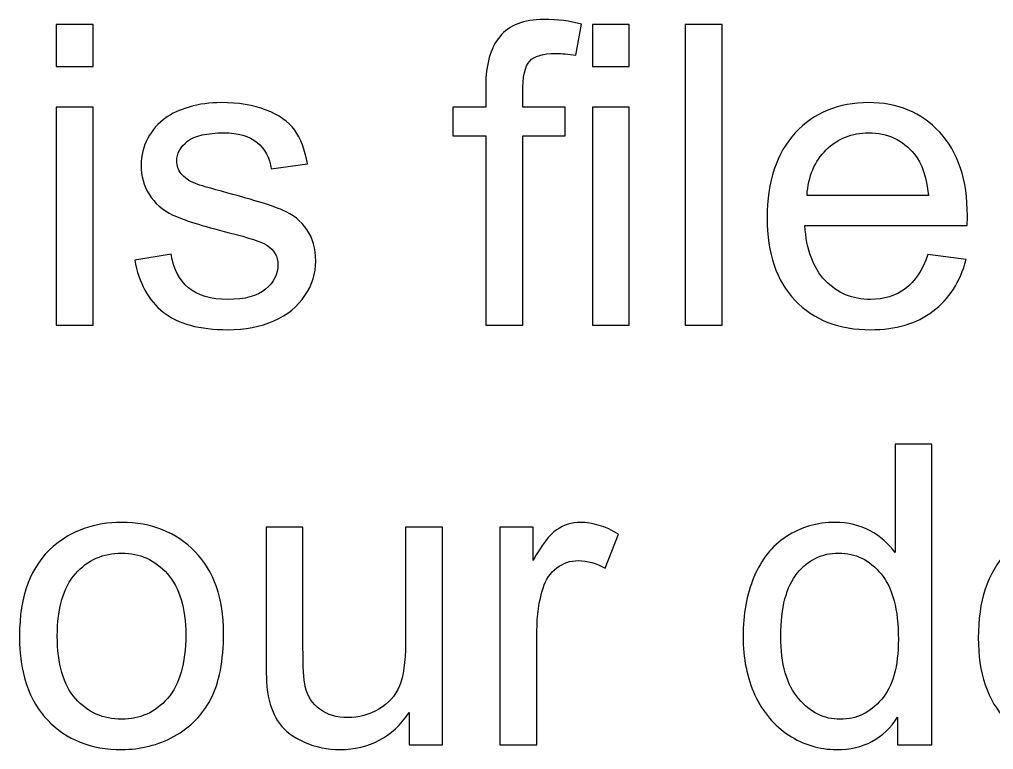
# Model space of a CAD drawing. Header units: centimetres. Extents: x -30.6 to 14.2, y -21.2 to 7.4.
# Drawn here: x -29.008 to -28.149, y 2.017 to 2.661 of the extents above; entities that cross this region are included whole.
import ezdxf

# ---------------------------------------------------------------- set-up
doc = ezdxf.new("R2010")
doc.units = ezdxf.units.CM
doc.header["$MEASUREMENT"] = 0
doc.layers.add('Layer 1', color=7, linetype='Continuous')

msp = doc.modelspace()

# ---------------------------------------------------------------- linework, layer by layer
at = {"layer": 'Layer 1'}
for points, knots in [([(-28.97603, 2.61987), (-28.97603, 2.61987), (-28.97603, 2.65691), (-28.97603, 2.65691), (-28.97603, 2.65691), (-28.97603, 2.65691), (-28.94344, 2.65691), (-28.94344, 2.65691), (-28.94344, 2.65691), (-28.94344, 2.65691), (-28.94344, 2.61987), (-28.94344, 2.61987), (-28.94344, 2.61987), (-28.94344, 2.61987), (-28.97603, 2.61987), (-28.97603, 2.61987)], [0, 0, 0, 0, 0.2, 0.2, 0.2, 0.2, 0.4, 0.4, 0.4, 0.4, 0.6, 0.6, 0.6, 0.6, 1, 1, 1, 1]), ([(-28.59709, 2.39169), (-28.59709, 2.39169), (-28.59709, 2.55875), (-28.59709, 2.55875), (-28.59709, 2.55875), (-28.59709, 2.55875), (-28.62599, 2.55875), (-28.62599, 2.55875), (-28.62599, 2.55875), (-28.62599, 2.55875), (-28.62599, 2.58394), (-28.62599, 2.58394), (-28.62599, 2.58394), (-28.62599, 2.58394), (-28.59709, 2.58394), (-28.59709, 2.58394), (-28.59709, 2.58394), (-28.59709, 2.58394), (-28.59709, 2.60252), (-28.59709, 2.60252), (-28.59709, 2.60252), (-28.59709, 2.62154), (-28.59296, 2.63611), (-28.58475, 2.64617), (-28.58475, 2.64617), (-28.57653, 2.65629), (-28.56357, 2.66136), (-28.54579, 2.66136), (-28.54579, 2.66136), (-28.53381, 2.66136), (-28.52276, 2.66), (-28.51264, 2.65728), (-28.51264, 2.65728), (-28.51264, 2.65728), (-28.5177, 2.62981), (-28.5177, 2.62981), (-28.5177, 2.62981), (-28.52412, 2.63086), (-28.52998, 2.63135), (-28.53529, 2.63135), (-28.53529, 2.63135), (-28.54653, 2.63135), (-28.55425, 2.62913), (-28.55832, 2.62468), (-28.55832, 2.62468), (-28.56246, 2.62024), (-28.5645, 2.61079), (-28.5645, 2.59635), (-28.5645, 2.59635), (-28.5645, 2.59635), (-28.5645, 2.58394), (-28.5645, 2.58394), (-28.5645, 2.58394), (-28.5645, 2.58394), (-28.52708, 2.58394), (-28.52708, 2.58394), (-28.52708, 2.58394), (-28.52708, 2.58394), (-28.52708, 2.55875), (-28.52708, 2.55875), (-28.52708, 2.55875), (-28.52708, 2.55875), (-28.5645, 2.55875), (-28.5645, 2.55875), (-28.5645, 2.55875), (-28.5645, 2.55875), (-28.5645, 2.39169), (-28.5645, 2.39169), (-28.5645, 2.39169), (-28.5645, 2.39169), (-28.59709, 2.39169), (-28.59709, 2.39169)], [0, 0, 0, 0, 0.052632, 0.052632, 0.052632, 0.052632, 0.105263, 0.105263, 0.105263, 0.105263, 0.157895, 0.157895, 0.157895, 0.157895, 0.210526, 0.210526, 0.210526, 0.210526, 0.263158, 0.263158, 0.263158, 0.263158, 0.315789, 0.315789, 0.315789, 0.315789, 0.368421, 0.368421, 0.368421, 0.368421, 0.421053, 0.421053, 0.421053, 0.421053, 0.473684, 0.473684, 0.473684, 0.473684, 0.526316, 0.526316, 0.526316, 0.526316, 0.578947, 0.578947, 0.578947, 0.578947, 0.631579, 0.631579, 0.631579, 0.631579, 0.684211, 0.684211, 0.684211, 0.684211, 0.736842, 0.736842, 0.736842, 0.736842, 0.789474, 0.789474, 0.789474, 0.789474, 0.842105, 0.842105, 0.842105, 0.842105, 0.894737, 0.894737, 0.894737, 0.894737, 1, 1, 1, 1]), ([(-28.50301, 2.61987), (-28.50301, 2.61987), (-28.50301, 2.65691), (-28.50301, 2.65691), (-28.50301, 2.65691), (-28.50301, 2.65691), (-28.47041, 2.65691), (-28.47041, 2.65691), (-28.47041, 2.65691), (-28.47041, 2.65691), (-28.47041, 2.61987), (-28.47041, 2.61987), (-28.47041, 2.61987), (-28.47041, 2.61987), (-28.50301, 2.61987), (-28.50301, 2.61987)], [0, 0, 0, 0, 0.2, 0.2, 0.2, 0.2, 0.4, 0.4, 0.4, 0.4, 0.6, 0.6, 0.6, 0.6, 1, 1, 1, 1]), ([(-28.42114, 2.39169), (-28.42114, 2.39169), (-28.42114, 2.65691), (-28.42114, 2.65691), (-28.42114, 2.65691), (-28.42114, 2.65691), (-28.38855, 2.65691), (-28.38855, 2.65691), (-28.38855, 2.65691), (-28.38855, 2.65691), (-28.38855, 2.39169), (-28.38855, 2.39169), (-28.38855, 2.39169), (-28.38855, 2.39169), (-28.42114, 2.39169), (-28.42114, 2.39169)], [0, 0, 0, 0, 0.2, 0.2, 0.2, 0.2, 0.4, 0.4, 0.4, 0.4, 0.6, 0.6, 0.6, 0.6, 1, 1, 1, 1]), ([(-28.90671, 2.44911), (-28.90671, 2.44911), (-28.87448, 2.45429), (-28.87448, 2.45429), (-28.87448, 2.45429), (-28.87269, 2.44139), (-28.86763, 2.43151), (-28.85935, 2.4246), (-28.85935, 2.4246), (-28.85108, 2.41774), (-28.83948, 2.41429), (-28.82466, 2.41429), (-28.82466, 2.41429), (-28.80966, 2.41429), (-28.79854, 2.41731), (-28.79126, 2.42342), (-28.79126, 2.42342), (-28.78404, 2.42947), (-28.78039, 2.43663), (-28.78039, 2.44485), (-28.78039, 2.44485), (-28.78039, 2.45219), (-28.78367, 2.458), (-28.79015, 2.46219), (-28.79015, 2.46219), (-28.79472, 2.46509), (-28.80583, 2.46874), (-28.82349, 2.47324), (-28.82349, 2.47324), (-28.84732, 2.47923), (-28.8638, 2.48442), (-28.87306, 2.4888), (-28.87306, 2.4888), (-28.88226, 2.49325), (-28.88924, 2.4993), (-28.89399, 2.50708), (-28.89399, 2.50708), (-28.89874, 2.51479), (-28.90115, 2.52337), (-28.90115, 2.53276), (-28.90115, 2.53276), (-28.90115, 2.54134), (-28.89918, 2.54924), (-28.89529, 2.55653), (-28.89529, 2.55653), (-28.89133, 2.56381), (-28.88603, 2.56986), (-28.8793, 2.57468), (-28.8793, 2.57468), (-28.87423, 2.57838), (-28.86732, 2.58153), (-28.85861, 2.58412), (-28.85861, 2.58412), (-28.84985, 2.58672), (-28.84053, 2.58801), (-28.83052, 2.58801), (-28.83052, 2.58801), (-28.81546, 2.58801), (-28.80225, 2.58585), (-28.79089, 2.58147), (-28.79089, 2.58147), (-28.77947, 2.57715), (-28.77107, 2.57122), (-28.76564, 2.56381), (-28.76564, 2.56381), (-28.76027, 2.55634), (-28.7565, 2.5464), (-28.75446, 2.53393), (-28.75446, 2.53393), (-28.75446, 2.53393), (-28.78632, 2.52949), (-28.78632, 2.52949), (-28.78632, 2.52949), (-28.78774, 2.53949), (-28.79194, 2.54733), (-28.79885, 2.55295), (-28.79885, 2.55295), (-28.80577, 2.55856), (-28.81552, 2.56134), (-28.82818, 2.56134), (-28.82818, 2.56134), (-28.84306, 2.56134), (-28.85374, 2.55887), (-28.8601, 2.55393), (-28.8601, 2.55393), (-28.86645, 2.549), (-28.86966, 2.54319), (-28.86966, 2.53659), (-28.86966, 2.53659), (-28.86966, 2.53239), (-28.86837, 2.52856), (-28.86571, 2.52516), (-28.86571, 2.52516), (-28.86306, 2.52171), (-28.85892, 2.51881), (-28.85324, 2.51652), (-28.85324, 2.51652), (-28.84997, 2.51529), (-28.84046, 2.51251), (-28.82454, 2.50819), (-28.82454, 2.50819), (-28.80157, 2.50208), (-28.78552, 2.49701), (-28.77638, 2.49312), (-28.77638, 2.49312), (-28.76724, 2.48923), (-28.76008, 2.48349), (-28.7549, 2.47608), (-28.7549, 2.47608), (-28.74965, 2.46861), (-28.74706, 2.45935), (-28.74706, 2.44824), (-28.74706, 2.44824), (-28.74706, 2.43744), (-28.7502, 2.42725), (-28.75656, 2.41768), (-28.75656, 2.41768), (-28.76292, 2.40811), (-28.77206, 2.4007), (-28.78397, 2.39546), (-28.78397, 2.39546), (-28.79595, 2.39021), (-28.80947, 2.38762), (-28.82454, 2.38762), (-28.82454, 2.38762), (-28.84948, 2.38762), (-28.86855, 2.3928), (-28.88164, 2.40311), (-28.88164, 2.40311), (-28.89473, 2.41348), (-28.90306, 2.42879), (-28.90671, 2.44911)], [0, 0, 0, 0, 0.029412, 0.029412, 0.029412, 0.029412, 0.058824, 0.058824, 0.058824, 0.058824, 0.088235, 0.088235, 0.088235, 0.088235, 0.117647, 0.117647, 0.117647, 0.117647, 0.147059, 0.147059, 0.147059, 0.147059, 0.176471, 0.176471, 0.176471, 0.176471, 0.205882, 0.205882, 0.205882, 0.205882, 0.235294, 0.235294, 0.235294, 0.235294, 0.264706, 0.264706, 0.264706, 0.264706, 0.294118, 0.294118, 0.294118, 0.294118, 0.323529, 0.323529, 0.323529, 0.323529, 0.352941, 0.352941, 0.352941, 0.352941, 0.382353, 0.382353, 0.382353, 0.382353, 0.411765, 0.411765, 0.411765, 0.411765, 0.441176, 0.441176, 0.441176, 0.441176, 0.470588, 0.470588, 0.470588, 0.470588, 0.5, 0.5, 0.5, 0.5, 0.529412, 0.529412, 0.529412, 0.529412, 0.558824, 0.558824, 0.558824, 0.558824, 0.588235, 0.588235, 0.588235, 0.588235, 0.617647, 0.617647, 0.617647, 0.617647, 0.647059, 0.647059, 0.647059, 0.647059, 0.676471, 0.676471, 0.676471, 0.676471, 0.705882, 0.705882, 0.705882, 0.705882, 0.735294, 0.735294, 0.735294, 0.735294, 0.764706, 0.764706, 0.764706, 0.764706, 0.794118, 0.794118, 0.794118, 0.794118, 0.823529, 0.823529, 0.823529, 0.823529, 0.852941, 0.852941, 0.852941, 0.852941, 0.882353, 0.882353, 0.882353, 0.882353, 0.911765, 0.911765, 0.911765, 0.911765, 0.941176, 0.941176, 0.941176, 0.941176, 1, 1, 1, 1]), ([(-28.20698, 2.45392), (-28.20698, 2.45392), (-28.17328, 2.44948), (-28.17328, 2.44948), (-28.17328, 2.44948), (-28.17852, 2.4299), (-28.18834, 2.41466), (-28.20266, 2.40385), (-28.20266, 2.40385), (-28.21698, 2.39305), (-28.23526, 2.38762), (-28.25755, 2.38762), (-28.25755, 2.38762), (-28.28557, 2.38762), (-28.3078, 2.39626), (-28.32422, 2.41354), (-28.32422, 2.41354), (-28.34064, 2.43077), (-28.34885, 2.45503), (-28.34885, 2.48621), (-28.34885, 2.48621), (-28.34885, 2.51844), (-28.34058, 2.5435), (-28.32397, 2.56128), (-28.32397, 2.56128), (-28.30737, 2.57912), (-28.28582, 2.58801), (-28.25934, 2.58801), (-28.25934, 2.58801), (-28.23372, 2.58801), (-28.21279, 2.57931), (-28.19655, 2.56184), (-28.19655, 2.56184), (-28.18031, 2.54436), (-28.17216, 2.51979), (-28.17216, 2.48812), (-28.17216, 2.48812), (-28.17216, 2.48621), (-28.17223, 2.48331), (-28.17235, 2.47948), (-28.17235, 2.47948), (-28.17235, 2.47948), (-28.31552, 2.47948), (-28.31552, 2.47948), (-28.31552, 2.47948), (-28.31428, 2.45843), (-28.30836, 2.44225), (-28.29761, 2.43108), (-28.29761, 2.43108), (-28.28693, 2.4199), (-28.27354, 2.41429), (-28.25755, 2.41429), (-28.25755, 2.41429), (-28.24563, 2.41429), (-28.23544, 2.41743), (-28.22705, 2.42373), (-28.22705, 2.42373), (-28.21859, 2.43003), (-28.21192, 2.44009), (-28.20698, 2.45392)], [0, 0, 0, 0, 0.0625, 0.0625, 0.0625, 0.0625, 0.125, 0.125, 0.125, 0.125, 0.1875, 0.1875, 0.1875, 0.1875, 0.25, 0.25, 0.25, 0.25, 0.3125, 0.3125, 0.3125, 0.3125, 0.375, 0.375, 0.375, 0.375, 0.4375, 0.4375, 0.4375, 0.4375, 0.5, 0.5, 0.5, 0.5, 0.5625, 0.5625, 0.5625, 0.5625, 0.625, 0.625, 0.625, 0.625, 0.6875, 0.6875, 0.6875, 0.6875, 0.75, 0.75, 0.75, 0.75, 0.8125, 0.8125, 0.8125, 0.8125, 0.875, 0.875, 0.875, 0.875, 1, 1, 1, 1]), ([(-28.97603, 2.39169), (-28.97603, 2.39169), (-28.97603, 2.58394), (-28.97603, 2.58394), (-28.97603, 2.58394), (-28.97603, 2.58394), (-28.94344, 2.58394), (-28.94344, 2.58394), (-28.94344, 2.58394), (-28.94344, 2.58394), (-28.94344, 2.39169), (-28.94344, 2.39169), (-28.94344, 2.39169), (-28.94344, 2.39169), (-28.97603, 2.39169), (-28.97603, 2.39169)], [0, 0, 0, 0, 0.2, 0.2, 0.2, 0.2, 0.4, 0.4, 0.4, 0.4, 0.6, 0.6, 0.6, 0.6, 1, 1, 1, 1]), ([(-28.50301, 2.39169), (-28.50301, 2.39169), (-28.50301, 2.58394), (-28.50301, 2.58394), (-28.50301, 2.58394), (-28.50301, 2.58394), (-28.47041, 2.58394), (-28.47041, 2.58394), (-28.47041, 2.58394), (-28.47041, 2.58394), (-28.47041, 2.39169), (-28.47041, 2.39169), (-28.47041, 2.39169), (-28.47041, 2.39169), (-28.50301, 2.39169), (-28.50301, 2.39169)], [0, 0, 0, 0, 0.2, 0.2, 0.2, 0.2, 0.4, 0.4, 0.4, 0.4, 0.6, 0.6, 0.6, 0.6, 1, 1, 1, 1]), ([(-28.31366, 2.50615), (-28.31366, 2.50615), (-28.20661, 2.50615), (-28.20661, 2.50615), (-28.20661, 2.50615), (-28.20803, 2.52232), (-28.21217, 2.53443), (-28.2189, 2.54251), (-28.2189, 2.54251), (-28.22921, 2.55505), (-28.24267, 2.56134), (-28.25915, 2.56134), (-28.25915, 2.56134), (-28.27409, 2.56134), (-28.28662, 2.55634), (-28.29681, 2.54634), (-28.29681, 2.54634), (-28.30694, 2.53634), (-28.31255, 2.52294), (-28.31366, 2.50615)], [0, 0, 0, 0, 0.166667, 0.166667, 0.166667, 0.166667, 0.333333, 0.333333, 0.333333, 0.333333, 0.5, 0.5, 0.5, 0.5, 0.666667, 0.666667, 0.666667, 0.666667, 1, 1, 1, 1]), ([(-28.23379, 2.02127), (-28.23379, 2.02127), (-28.23379, 2.04566), (-28.23379, 2.04566), (-28.23379, 2.04566), (-28.24595, 2.0267), (-28.26386, 2.0172), (-28.2875, 2.0172), (-28.2875, 2.0172), (-28.30281, 2.0172), (-28.31689, 2.02139), (-28.32967, 2.02985), (-28.32967, 2.02985), (-28.34251, 2.03825), (-28.35245, 2.05004), (-28.35955, 2.0651), (-28.35955, 2.0651), (-28.36659, 2.08023), (-28.37011, 2.09758), (-28.37011, 2.11721), (-28.37011, 2.11721), (-28.37011, 2.13635), (-28.3669, 2.1537), (-28.36054, 2.16931), (-28.36054, 2.16931), (-28.35412, 2.18487), (-28.34455, 2.19685), (-28.33177, 2.20512), (-28.33177, 2.20512), (-28.31905, 2.21346), (-28.30473, 2.21759), (-28.28898, 2.21759), (-28.28898, 2.21759), (-28.27738, 2.21759), (-28.26707, 2.21512), (-28.25805, 2.21025), (-28.25805, 2.21025), (-28.24904, 2.20537), (-28.24169, 2.19895), (-28.23601, 2.19111), (-28.23601, 2.19111), (-28.23601, 2.19111), (-28.23601, 2.28649), (-28.23601, 2.28649), (-28.23601, 2.28649), (-28.23601, 2.28649), (-28.20342, 2.28649), (-28.20342, 2.28649), (-28.20342, 2.28649), (-28.20342, 2.28649), (-28.20342, 2.02127), (-28.20342, 2.02127), (-28.20342, 2.02127), (-28.20342, 2.02127), (-28.23379, 2.02127), (-28.23379, 2.02127)], [0, 0, 0, 0, 0.066667, 0.066667, 0.066667, 0.066667, 0.133333, 0.133333, 0.133333, 0.133333, 0.2, 0.2, 0.2, 0.2, 0.266667, 0.266667, 0.266667, 0.266667, 0.333333, 0.333333, 0.333333, 0.333333, 0.4, 0.4, 0.4, 0.4, 0.466667, 0.466667, 0.466667, 0.466667, 0.533333, 0.533333, 0.533333, 0.533333, 0.6, 0.6, 0.6, 0.6, 0.666667, 0.666667, 0.666667, 0.666667, 0.733333, 0.733333, 0.733333, 0.733333, 0.8, 0.8, 0.8, 0.8, 0.866667, 0.866667, 0.866667, 0.866667, 1, 1, 1, 1]), ([(-29.00842, 2.11739), (-29.00842, 2.15289), (-28.99854, 2.17919), (-28.97872, 2.19629), (-28.97872, 2.19629), (-28.96224, 2.21049), (-28.94205, 2.21759), (-28.91828, 2.21759), (-28.91828, 2.21759), (-28.89192, 2.21759), (-28.87031, 2.20895), (-28.85352, 2.19166), (-28.85352, 2.19166), (-28.83679, 2.17444), (-28.82839, 2.15055), (-28.82839, 2.12011), (-28.82839, 2.12011), (-28.82839, 2.09542), (-28.8321, 2.07603), (-28.8395, 2.06189), (-28.8395, 2.06189), (-28.84691, 2.04776), (-28.85772, 2.03677), (-28.87192, 2.02893), (-28.87192, 2.02893), (-28.88605, 2.02108), (-28.90155, 2.0172), (-28.91828, 2.0172), (-28.91828, 2.0172), (-28.9452, 2.0172), (-28.96693, 2.02578), (-28.98354, 2.043), (-28.98354, 2.043), (-29.00014, 2.06023), (-29.00842, 2.08504), (-29.00842, 2.11739)], [0, 0, 0, 0, 0.1, 0.1, 0.1, 0.1, 0.2, 0.2, 0.2, 0.2, 0.3, 0.3, 0.3, 0.3, 0.4, 0.4, 0.4, 0.4, 0.5, 0.5, 0.5, 0.5, 0.6, 0.6, 0.6, 0.6, 0.7, 0.7, 0.7, 0.7, 0.8, 0.8, 0.8, 0.8, 1, 1, 1, 1]), ([(-28.58452, 2.02127), (-28.58452, 2.02127), (-28.58452, 2.21352), (-28.58452, 2.21352), (-28.58452, 2.21352), (-28.58452, 2.21352), (-28.55526, 2.21352), (-28.55526, 2.21352), (-28.55526, 2.21352), (-28.55526, 2.21352), (-28.55526, 2.18407), (-28.55526, 2.18407), (-28.55526, 2.18407), (-28.54779, 2.19771), (-28.54087, 2.20673), (-28.53452, 2.21105), (-28.53452, 2.21105), (-28.52816, 2.21543), (-28.52118, 2.21759), (-28.51359, 2.21759), (-28.51359, 2.21759), (-28.5026, 2.21759), (-28.49142, 2.21414), (-28.48006, 2.20728), (-28.48006, 2.20728), (-28.48006, 2.20728), (-28.49167, 2.17722), (-28.49167, 2.17722), (-28.49167, 2.17722), (-28.49957, 2.18166), (-28.50748, 2.18388), (-28.51538, 2.18388), (-28.51538, 2.18388), (-28.52248, 2.18388), (-28.52884, 2.18172), (-28.53445, 2.17746), (-28.53445, 2.17746), (-28.54007, 2.1732), (-28.54409, 2.16728), (-28.54649, 2.15968), (-28.54649, 2.15968), (-28.55014, 2.14814), (-28.55193, 2.13548), (-28.55193, 2.12172), (-28.55193, 2.12172), (-28.55193, 2.12172), (-28.55193, 2.02127), (-28.55193, 2.02127), (-28.55193, 2.02127), (-28.55193, 2.02127), (-28.58452, 2.02127), (-28.58452, 2.02127)], [0, 0, 0, 0, 0.071429, 0.071429, 0.071429, 0.071429, 0.142857, 0.142857, 0.142857, 0.142857, 0.214286, 0.214286, 0.214286, 0.214286, 0.285714, 0.285714, 0.285714, 0.285714, 0.357143, 0.357143, 0.357143, 0.357143, 0.428571, 0.428571, 0.428571, 0.428571, 0.5, 0.5, 0.5, 0.5, 0.571429, 0.571429, 0.571429, 0.571429, 0.642857, 0.642857, 0.642857, 0.642857, 0.714286, 0.714286, 0.714286, 0.714286, 0.785714, 0.785714, 0.785714, 0.785714, 0.857143, 0.857143, 0.857143, 0.857143, 1, 1, 1, 1]), ([(-28.02073, 2.0835), (-28.02073, 2.0835), (-27.98703, 2.07906), (-27.98703, 2.07906), (-27.98703, 2.07906), (-27.99227, 2.05948), (-28.00209, 2.04424), (-28.01641, 2.03343), (-28.01641, 2.03343), (-28.03073, 2.02263), (-28.04901, 2.0172), (-28.0713, 2.0172), (-28.0713, 2.0172), (-28.09932, 2.0172), (-28.12155, 2.02584), (-28.13797, 2.04312), (-28.13797, 2.04312), (-28.15439, 2.06035), (-28.1626, 2.08461), (-28.1626, 2.11579), (-28.1626, 2.11579), (-28.1626, 2.14802), (-28.15433, 2.17308), (-28.13772, 2.19086), (-28.13772, 2.19086), (-28.12112, 2.2087), (-28.09957, 2.21759), (-28.07309, 2.21759), (-28.07309, 2.21759), (-28.04747, 2.21759), (-28.02654, 2.20889), (-28.0103, 2.19142), (-28.0103, 2.19142), (-27.99406, 2.17394), (-27.98591, 2.14937), (-27.98591, 2.1177), (-27.98591, 2.1177), (-27.98591, 2.11579), (-27.98598, 2.11289), (-27.9861, 2.10906), (-27.9861, 2.10906), (-27.9861, 2.10906), (-28.12927, 2.10906), (-28.12927, 2.10906), (-28.12927, 2.10906), (-28.12803, 2.08801), (-28.12211, 2.07183), (-28.11136, 2.06066), (-28.11136, 2.06066), (-28.10068, 2.04948), (-28.08729, 2.04387), (-28.0713, 2.04387), (-28.0713, 2.04387), (-28.05938, 2.04387), (-28.04919, 2.04701), (-28.0408, 2.05331), (-28.0408, 2.05331), (-28.03234, 2.05961), (-28.02567, 2.06967), (-28.02073, 2.0835)], [0, 0, 0, 0, 0.0625, 0.0625, 0.0625, 0.0625, 0.125, 0.125, 0.125, 0.125, 0.1875, 0.1875, 0.1875, 0.1875, 0.25, 0.25, 0.25, 0.25, 0.3125, 0.3125, 0.3125, 0.3125, 0.375, 0.375, 0.375, 0.375, 0.4375, 0.4375, 0.4375, 0.4375, 0.5, 0.5, 0.5, 0.5, 0.5625, 0.5625, 0.5625, 0.5625, 0.625, 0.625, 0.625, 0.625, 0.6875, 0.6875, 0.6875, 0.6875, 0.75, 0.75, 0.75, 0.75, 0.8125, 0.8125, 0.8125, 0.8125, 0.875, 0.875, 0.875, 0.875, 1, 1, 1, 1]), ([(-28.6646, 2.02127), (-28.6646, 2.02127), (-28.6646, 2.04985), (-28.6646, 2.04985), (-28.6646, 2.04985), (-28.67954, 2.02806), (-28.69979, 2.0172), (-28.72541, 2.0172), (-28.72541, 2.0172), (-28.73671, 2.0172), (-28.74727, 2.01936), (-28.75708, 2.02368), (-28.75708, 2.02368), (-28.7669, 2.02806), (-28.77418, 2.03349), (-28.77894, 2.04004), (-28.77894, 2.04004), (-28.78369, 2.04664), (-28.78702, 2.05467), (-28.78894, 2.06418), (-28.78894, 2.06418), (-28.79023, 2.0706), (-28.79091, 2.08072), (-28.79091, 2.09455), (-28.79091, 2.09455), (-28.79091, 2.09455), (-28.79091, 2.21352), (-28.79091, 2.21352), (-28.79091, 2.21352), (-28.79091, 2.21352), (-28.75832, 2.21352), (-28.75832, 2.21352), (-28.75832, 2.21352), (-28.75832, 2.21352), (-28.75832, 2.10715), (-28.75832, 2.10715), (-28.75832, 2.10715), (-28.75832, 2.09017), (-28.75764, 2.07869), (-28.75634, 2.07282), (-28.75634, 2.07282), (-28.7543, 2.06424), (-28.74998, 2.05757), (-28.74331, 2.05269), (-28.74331, 2.05269), (-28.73671, 2.04782), (-28.72856, 2.04535), (-28.7188, 2.04535), (-28.7188, 2.04535), (-28.70905, 2.04535), (-28.69991, 2.04782), (-28.69139, 2.05282), (-28.69139, 2.05282), (-28.68287, 2.05782), (-28.67682, 2.06467), (-28.67324, 2.07325), (-28.67324, 2.07325), (-28.66972, 2.08183), (-28.66793, 2.09437), (-28.66793, 2.11073), (-28.66793, 2.11073), (-28.66793, 2.11073), (-28.66793, 2.21352), (-28.66793, 2.21352), (-28.66793, 2.21352), (-28.66793, 2.21352), (-28.63534, 2.21352), (-28.63534, 2.21352), (-28.63534, 2.21352), (-28.63534, 2.21352), (-28.63534, 2.02127), (-28.63534, 2.02127), (-28.63534, 2.02127), (-28.63534, 2.02127), (-28.6646, 2.02127), (-28.6646, 2.02127)], [0, 0, 0, 0, 0.05, 0.05, 0.05, 0.05, 0.1, 0.1, 0.1, 0.1, 0.15, 0.15, 0.15, 0.15, 0.2, 0.2, 0.2, 0.2, 0.25, 0.25, 0.25, 0.25, 0.3, 0.3, 0.3, 0.3, 0.35, 0.35, 0.35, 0.35, 0.4, 0.4, 0.4, 0.4, 0.45, 0.45, 0.45, 0.45, 0.5, 0.5, 0.5, 0.5, 0.55, 0.55, 0.55, 0.55, 0.6, 0.6, 0.6, 0.6, 0.65, 0.65, 0.65, 0.65, 0.7, 0.7, 0.7, 0.7, 0.75, 0.75, 0.75, 0.75, 0.8, 0.8, 0.8, 0.8, 0.85, 0.85, 0.85, 0.85, 0.9, 0.9, 0.9, 0.9, 1, 1, 1, 1]), ([(-28.97508, 2.11733), (-28.97508, 2.09276), (-28.96971, 2.07436), (-28.95897, 2.0622), (-28.95897, 2.0622), (-28.94816, 2.04998), (-28.93464, 2.04387), (-28.91828, 2.04387), (-28.91828, 2.04387), (-28.90211, 2.04387), (-28.88865, 2.04998), (-28.87784, 2.06226), (-28.87784, 2.06226), (-28.8671, 2.07455), (-28.86173, 2.09325), (-28.86173, 2.11838), (-28.86173, 2.11838), (-28.86173, 2.14209), (-28.86716, 2.16005), (-28.87797, 2.17222), (-28.87797, 2.17222), (-28.88877, 2.18444), (-28.90223, 2.19055), (-28.91828, 2.19055), (-28.91828, 2.19055), (-28.93464, 2.19055), (-28.94816, 2.1845), (-28.95897, 2.17234), (-28.95897, 2.17234), (-28.96971, 2.16018), (-28.97508, 2.14184), (-28.97508, 2.11733)], [0, 0, 0, 0, 0.111111, 0.111111, 0.111111, 0.111111, 0.222222, 0.222222, 0.222222, 0.222222, 0.333333, 0.333333, 0.333333, 0.333333, 0.444444, 0.444444, 0.444444, 0.444444, 0.555556, 0.555556, 0.555556, 0.555556, 0.666667, 0.666667, 0.666667, 0.666667, 0.777778, 0.777778, 0.777778, 0.777778, 1, 1, 1, 1]), ([(-28.33677, 2.11715), (-28.33677, 2.09258), (-28.33158, 2.07424), (-28.32115, 2.06208), (-28.32115, 2.06208), (-28.31078, 2.04992), (-28.29849, 2.04387), (-28.28435, 2.04387), (-28.28435, 2.04387), (-28.27009, 2.04387), (-28.25799, 2.04967), (-28.24799, 2.06128), (-28.24799, 2.06128), (-28.23805, 2.07288), (-28.23305, 2.0906), (-28.23305, 2.11443), (-28.23305, 2.11443), (-28.23305, 2.14061), (-28.23811, 2.15987), (-28.2483, 2.17215), (-28.2483, 2.17215), (-28.25842, 2.18444), (-28.27096, 2.19055), (-28.28584, 2.19055), (-28.28584, 2.19055), (-28.30034, 2.19055), (-28.31244, 2.18469), (-28.3222, 2.1729), (-28.3222, 2.1729), (-28.33189, 2.1611), (-28.33677, 2.14252), (-28.33677, 2.11715)], [0, 0, 0, 0, 0.111111, 0.111111, 0.111111, 0.111111, 0.222222, 0.222222, 0.222222, 0.222222, 0.333333, 0.333333, 0.333333, 0.333333, 0.444444, 0.444444, 0.444444, 0.444444, 0.555556, 0.555556, 0.555556, 0.555556, 0.666667, 0.666667, 0.666667, 0.666667, 0.777778, 0.777778, 0.777778, 0.777778, 1, 1, 1, 1])]:
    msp.add_open_spline(points, degree=3, knots=knots, dxfattribs=at)

doc.saveas('drawing.dxf')
